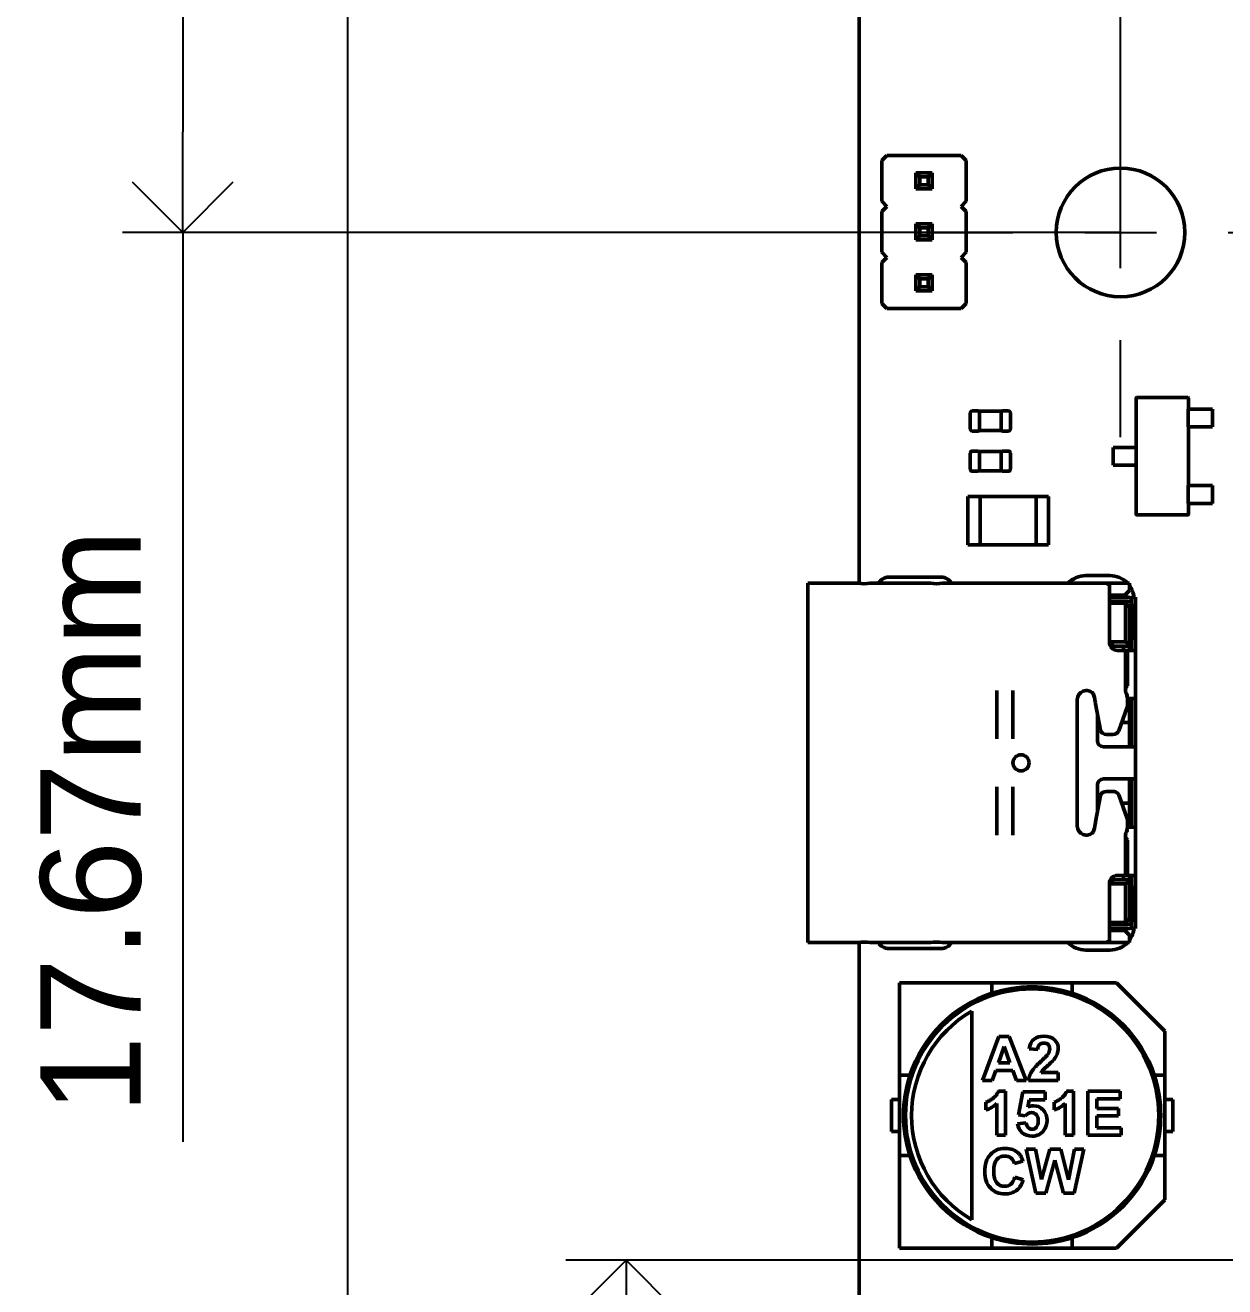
# Model space of a CAD drawing. Header units: millimetres. Extents: x 22 to 202, y 169 to 282.
# Drawn here: x 24.9 to 54.74, y 219.22 to 250.62 of the extents above; entities that cross this region are included whole.
import ezdxf

# ---------------------------------------------------------------- set-up
doc = ezdxf.new("R2010")
doc.units = ezdxf.units.MM
doc.header["$LTSCALE"] = 0.75
doc.linetypes.add('CENTER2', pattern=[28.575, 19.05, -3.175, 3.175, -3.175])
for name, color, linetype, lineweight in [('FD_Dimensions', 7, 'Continuous', 25), ('Smart Centers', 7, 'CENTER2', 25), ('Visible', 7, 'Continuous', 50)]:
    doc.layers.add(name, color=color, linetype=linetype, lineweight=lineweight)
doc.styles.get("Standard").update_dxf_attribs({"font": 'arial.ttf'})
doc.dimstyles.new('Dim-ISO-25', dxfattribs={"dimtxt": 2.5, "dimasz": 2.5, "dimexe": 1.5, "dimexo": 0, "dimgap": 1, "dimtad": 1, "dimzin": 4, "dimdsep": 46, "dimtxsty": 'Standard', "dimblk": 'OPEN90', "dimcen": 0, "dimazin": 1, "dimtp": 0.1, "dimtm": 0.1, "dimtfac": 0.72, "dimtmove": 0, "dimatfit": 3, "dimfxl": 1, "dimtzin": 4, "dimarcsym": 0})

# ---------------------------------------------------------------- blocks, each defined once
blk = doc.blocks.new('_Open90')
at = {"color": 0, "linetype": 'ByBlock', "lineweight": -2}
for p, q in [((-0.5, 0.5), (0, 0)), ((0, 0), (-1, 0)), ((0, 0), (-0.5, -0.5))]:
    blk.add_line(p, q, dxfattribs=at)
blk = doc.blocks.new('*D27')
at = {"layer": 'Defpoints', "color": 0, "transparency": 16777216}
for p in [(46.399481, 263.135658), (32.91567, 183.135265), (46.399484, 183.135265)]:
    blk.add_point(p, dxfattribs=at)
at = {"layer": 'FD_Dimensions', "color": 0, "lineweight": -2, "transparency": 16777216}
for p, q in [((46.399481, 263.135658), (31.41567, 263.135658)), ((32.91567, 260.635658), (32.91567, 185.635265)), ((46.399484, 183.135265), (31.41567, 183.135265))]:
    blk.add_line(p, q, dxfattribs=at)
at = {"layer": 'FD_Dimensions', "color": 0, "lineweight": -2, "transparency": 16777216, "xscale": 2.5, "yscale": 2.5, "zscale": 2.5}
for p, rotation in [((32.91567, 263.135658), 90), ((32.91567, 183.135265), 270)]:
    blk.add_blockref('_Open90', p, dxfattribs=dict(at, rotation=rotation))
at = {"layer": 'FD_Dimensions', "color": 0, "transparency": 16777216, "insert": (30.638403, 204.39311), "char_height": 2.5, "attachment_point": 5, "rotation": 90}
blk.add_mtext('80.00mm', dxfattribs=at)
blk = doc.blocks.new('*D31')
at = {"layer": 'Defpoints', "color": 0, "transparency": 16777216}
for p in [(28.815357, 263.135658), (46.399481, 263.135658), (52.149472, 245.46128)]:
    blk.add_point(p, dxfattribs=at)
at = {"layer": 'FD_Dimensions', "color": 0, "lineweight": -2, "transparency": 16777216}
for p, q in [((46.399481, 263.135658), (27.315357, 263.135658)), ((28.815357, 260.635658), (28.815357, 247.96128)), ((52.149472, 245.46128), (27.315357, 245.46128)), ((28.815357, 245.46128), (28.815357, 222.829173))]:
    blk.add_line(p, q, dxfattribs=at)
at = {"layer": 'FD_Dimensions', "color": 0, "lineweight": -2, "transparency": 16777216, "xscale": 2.5, "yscale": 2.5, "zscale": 2.5}
for p, rotation in [((28.815357, 263.135658), 90), ((28.815357, 245.46128), 270)]:
    blk.add_blockref('_Open90', p, dxfattribs=dict(at, rotation=rotation))
at = {"layer": 'FD_Dimensions', "color": 0, "transparency": 16777216, "insert": (26.53809, 230.800884), "char_height": 2.5, "attachment_point": 5, "rotation": 90}
blk.add_mtext('17.67mm', dxfattribs=at)
blk = doc.blocks.new('*D32')
at = {"layer": 'Defpoints', "color": 0, "transparency": 16777216}
for p in [(45.649467, 271.180584), (45.649468, 262.385645), (52.149472, 245.46128)]:
    blk.add_point(p, dxfattribs=at)
at = {"layer": 'FD_Dimensions', "color": 0, "lineweight": -2, "transparency": 16777216}
for p, q in [((45.649468, 262.385645), (45.649467, 272.680584)), ((52.149472, 245.46128), (52.14947, 272.680585)), ((43.149467, 271.180584), (40.649467, 271.180584)), ((45.649467, 271.180584), (52.14947, 271.180585)), ((54.64947, 271.180585), (76.250902, 271.180587))]:
    blk.add_line(p, q, dxfattribs=at)
at = {"layer": 'FD_Dimensions', "color": 0, "lineweight": -2, "transparency": 16777216, "xscale": 2.5, "yscale": 2.5, "zscale": 2.5}
for p, rotation in [((45.649467, 271.180584), 5e-06), ((52.14947, 271.180585), 180.000005)]:
    blk.add_blockref('_Open90', p, dxfattribs=dict(at, rotation=rotation))
at = {"layer": 'FD_Dimensions', "color": 0, "transparency": 16777216, "insert": (69.125305, 273.457853), "char_height": 2.5, "attachment_point": 5}
blk.add_mtext('6.50mm', dxfattribs=at)
blk = doc.blocks.new('*U19')
at = {"layer": 'Smart Centers', "color": 0, "ltscale": 0.75, "transparency": 16777216}
for p, q in [((0, 2.678906), (0, 5.1)), ((-5.1, 0), (-2.678906, 0)), ((2.678906, 0), (5.1, 0)), ((0, -5.1), (0, -2.678906))]:
    blk.add_line(p, q, dxfattribs=at)
at = {"layer": 'Smart Centers', "color": 0, "linetype": 'Continuous', "ltscale": 0.75, "transparency": 16777216}
for p, q in [((0, -0.892969), (0, 0.892969)), ((-0.892969, 0), (0.892969, 0))]:
    blk.add_line(p, q, dxfattribs=at)
blk = doc.blocks.new('*D39')
at = {"layer": 'Defpoints', "color": 0, "transparency": 16777216}
for p in [(91.851481, 219.885579), (39.845512, 191.385202), (126.699789, 191.385202)]:
    blk.add_point(p, dxfattribs=at)
at = {"layer": 'FD_Dimensions', "color": 0, "lineweight": -2, "transparency": 16777216}
for p, q in [((91.851481, 219.885579), (38.345512, 219.885579)), ((39.845512, 217.385579), (39.845512, 193.885202)), ((126.699789, 191.385202), (38.345512, 191.385202))]:
    blk.add_line(p, q, dxfattribs=at)
at = {"layer": 'FD_Dimensions', "color": 0, "lineweight": -2, "transparency": 16777216, "xscale": 2.5, "yscale": 2.5, "zscale": 2.5}
for p, rotation in [((39.845512, 219.885579), 90), ((39.845512, 191.385202), 270)]:
    blk.add_blockref('_Open90', p, dxfattribs=dict(at, rotation=rotation))
at = {"layer": 'FD_Dimensions', "color": 0, "transparency": 16777216, "insert": (37.568245, 204.532394), "char_height": 2.5, "attachment_point": 5, "rotation": 90}
blk.add_mtext('28.50mm', dxfattribs=at)
blk = doc.blocks.new('*D40')
at = {"layer": 'Defpoints', "color": 0, "transparency": 16777216}
for p in [(45.649468, 268.101096), (45.649468, 262.385645), (115.851515, 238.885574)]:
    blk.add_point(p, dxfattribs=at)
at = {"layer": 'FD_Dimensions', "color": 0, "lineweight": -2, "transparency": 16777216}
for p, q in [((45.649468, 262.385645), (45.649468, 269.601096)), ((115.851515, 238.885574), (115.851515, 269.601096)), ((113.351515, 268.101096), (48.149468, 268.101096))]:
    blk.add_line(p, q, dxfattribs=at)
at = {"layer": 'FD_Dimensions', "color": 0, "lineweight": -2, "transparency": 16777216, "xscale": 2.5, "yscale": 2.5, "zscale": 2.5, "rotation": 180}
blk.add_blockref('_Open90', (45.649468, 268.101096), dxfattribs=at)
at = {"layer": 'FD_Dimensions', "color": 0, "lineweight": -2, "transparency": 16777216, "xscale": 2.5, "yscale": 2.5, "zscale": 2.5}
blk.add_blockref('_Open90', (115.851515, 268.101096), dxfattribs=at)
at = {"layer": 'FD_Dimensions', "color": 0, "transparency": 16777216, "insert": (97.965378, 270.378363), "char_height": 2.5, "attachment_point": 5}
blk.add_mtext('70.20mm', dxfattribs=at)

msp = doc.modelspace()

# ---------------------------------------------------------------- linework, layer by layer
at = {"layer": 'Visible'}
for p, q in [((45.649, 236.726), (45.649, 262.386)), ((46.336, 247.378), (46.209, 247.251)), ((46.209, 247.251), (46.209, 246.235)), ((48.182, 247.378), (46.336, 247.378)), ((48.309, 247.251), (48.182, 247.378)), ((48.309, 246.235), (48.309, 247.251)), ((47.059, 246.943), (47.459, 246.943)), ((47.059, 246.543), (47.059, 246.943)), ((47.059, 246.943), (47.159, 246.843)), ((47.159, 246.843), (47.359, 246.843)), ((47.159, 246.643), (47.159, 246.843)), ((47.459, 246.943), (47.359, 246.843)), ((47.359, 246.643), (47.359, 246.843)), ((47.459, 246.543), (47.459, 246.943)), ((47.059, 246.543), (47.159, 246.643)), ((47.059, 246.543), (47.459, 246.543)), ((47.159, 246.643), (47.359, 246.643)), ((47.459, 246.543), (47.359, 246.643)), ((46.209, 246.235), (46.336, 246.108)), ((48.182, 246.108), (48.309, 246.235)), ((46.336, 246.108), (46.209, 245.981)), ((46.209, 245.981), (46.209, 244.965)), ((48.309, 245.981), (48.182, 246.108)), ((48.309, 244.965), (48.309, 245.981)), ((47.059, 245.673), (47.459, 245.673)), ((47.059, 245.273), (47.059, 245.673)), ((47.059, 245.673), (47.159, 245.573)), ((47.159, 245.573), (47.359, 245.573)), ((47.159, 245.373), (47.159, 245.573)), ((47.459, 245.673), (47.359, 245.573)), ((47.359, 245.373), (47.359, 245.573)), ((47.459, 245.273), (47.459, 245.673)), ((47.059, 245.273), (47.159, 245.373)), ((47.059, 245.273), (47.459, 245.273)), ((47.159, 245.373), (47.359, 245.373)), ((47.459, 245.273), (47.359, 245.373)), ((46.209, 244.965), (46.336, 244.838)), ((48.182, 244.838), (48.309, 244.965)), ((46.336, 244.838), (46.209, 244.711)), ((46.209, 244.711), (46.209, 243.695)), ((48.309, 244.711), (48.182, 244.838)), ((48.309, 243.695), (48.309, 244.711)), ((47.059, 244.403), (47.459, 244.403)), ((47.059, 244.003), (47.059, 244.403)), ((47.059, 244.403), (47.159, 244.303)), ((47.159, 244.303), (47.359, 244.303)), ((47.159, 244.103), (47.159, 244.303)), ((47.459, 244.403), (47.359, 244.303)), ((47.359, 244.103), (47.359, 244.303)), ((47.459, 244.003), (47.459, 244.403)), ((47.059, 244.003), (47.159, 244.103)), ((47.059, 244.003), (47.459, 244.003)), ((47.159, 244.103), (47.359, 244.103)), ((47.459, 244.003), (47.359, 244.103)), ((46.209, 243.695), (46.336, 243.568)), ((48.182, 243.568), (48.309, 243.695)), ((46.336, 243.568), (48.182, 243.568)), ((52.537, 241.337), (52.537, 240.112)), ((53.824, 241.35), (52.549, 241.35)), ((53.837, 241.065), (53.837, 241.337)), ((48.409, 240.568), (48.409, 240.968)), ((48.459, 241.018), (48.602, 241.018)), ((48.639, 241.008), (48.639, 240.968)), ((48.639, 241.008), (49.179, 241.008)), ((48.639, 240.568), (48.639, 240.968)), ((49.179, 241.008), (49.179, 240.968)), ((49.179, 240.568), (49.179, 240.968)), ((49.215, 241.018), (49.359, 241.018)), ((49.409, 240.568), (49.409, 240.968)), ((53.833, 241.065), (53.833, 240.62)), ((53.898, 241.065), (53.833, 241.065)), ((53.898, 241.065), (54.051, 241.065)), ((54.127, 241.065), (54.051, 241.065)), ((54.159, 241.065), (54.127, 241.065)), ((54.159, 241.065), (54.437, 241.065)), ((54.437, 241.065), (54.437, 240.62)), ((48.459, 240.518), (48.602, 240.518)), ((48.639, 240.568), (48.639, 240.528)), ((48.639, 240.528), (49.179, 240.528)), ((49.179, 240.568), (49.179, 240.528)), ((49.215, 240.518), (49.359, 240.518)), ((53.898, 240.62), (53.833, 240.62)), ((53.837, 239.159), (53.837, 240.62)), ((53.898, 240.62), (54.051, 240.62)), ((54.127, 240.62), (54.051, 240.62)), ((54.159, 240.62), (54.127, 240.62)), ((54.159, 240.62), (54.437, 240.62)), ((48.409, 239.968), (48.409, 239.568)), ((48.602, 240.018), (48.459, 240.018)), ((49.179, 240.008), (48.639, 240.008)), ((48.639, 239.968), (48.639, 240.008)), ((48.639, 239.968), (48.639, 239.568)), ((49.179, 239.968), (49.179, 240.008)), ((49.179, 239.968), (49.179, 239.568)), ((49.359, 240.018), (49.215, 240.018)), ((49.409, 239.968), (49.409, 239.568)), ((52.215, 240.112), (51.961, 240.112)), ((51.961, 240.112), (51.961, 239.667)), ((52.215, 240.112), (52.247, 240.112)), ((52.247, 240.112), (52.323, 240.112)), ((52.475, 240.112), (52.323, 240.112)), ((52.475, 240.112), (52.54, 240.112)), ((52.54, 240.112), (52.54, 239.667)), ((48.639, 239.528), (48.639, 239.568)), ((49.179, 239.528), (49.179, 239.568)), ((52.215, 239.667), (51.961, 239.667)), ((52.215, 239.667), (52.247, 239.667)), ((52.247, 239.667), (52.323, 239.667)), ((52.475, 239.667), (52.323, 239.667)), ((52.475, 239.667), (52.54, 239.667)), ((52.537, 239.667), (52.537, 238.442)), ((48.602, 239.518), (48.459, 239.518)), ((49.179, 239.528), (48.639, 239.528)), ((49.359, 239.518), (49.215, 239.518)), ((53.833, 238.714), (53.833, 239.159)), ((53.898, 239.159), (53.833, 239.159)), ((53.898, 239.159), (54.051, 239.159)), ((54.127, 239.159), (54.051, 239.159)), ((54.159, 239.159), (54.127, 239.159)), ((54.159, 239.159), (54.437, 239.159)), ((54.437, 238.714), (54.437, 239.159)), ((48.397, 238.885), (48.352, 238.885)), ((48.352, 238.885), (48.352, 237.685)), ((48.607, 238.885), (48.397, 238.885)), ((48.607, 238.885), (48.652, 238.885)), ((50.052, 238.885), (48.652, 238.885)), ((48.652, 238.885), (48.652, 237.685)), ((50.097, 238.885), (50.052, 238.885)), ((50.052, 238.885), (50.052, 237.685)), ((50.307, 238.885), (50.097, 238.885)), ((50.307, 238.885), (50.352, 238.885)), ((50.352, 238.885), (50.352, 237.685)), ((53.898, 238.714), (53.833, 238.714)), ((53.837, 238.442), (53.837, 238.714)), ((53.898, 238.714), (54.051, 238.714)), ((54.127, 238.714), (54.051, 238.714)), ((54.159, 238.714), (54.127, 238.714)), ((54.159, 238.714), (54.437, 238.714)), ((52.549, 238.43), (53.824, 238.43)), ((48.397, 237.685), (48.352, 237.685)), ((48.607, 237.685), (48.397, 237.685)), ((48.607, 237.685), (48.652, 237.685)), ((50.052, 237.685), (48.652, 237.685)), ((50.097, 237.685), (50.052, 237.685)), ((50.307, 237.685), (50.097, 237.685)), ((50.307, 237.685), (50.352, 237.685)), ((44.372, 236.73), (45.622, 236.73)), ((44.372, 235.28), (44.372, 236.73)), ((45.622, 236.73), (45.622, 236.73)), ((45.922, 236.73), (47.422, 236.73)), ((45.922, 236.73), (45.922, 236.73)), ((47.684, 236.88), (46.384, 236.88)), ((47.422, 236.73), (47.422, 236.73)), ((47.722, 236.73), (51.972, 236.73)), ((47.722, 236.73), (47.722, 236.73)), ((51.884, 236.92), (51.284, 236.92)), ((51.972, 236.73), (52.222, 236.73)), ((52.222, 236.73), (52.372, 236.73)), ((52.372, 236.73), (52.372, 236.55)), ((51.872, 236.684), (51.872, 235.28)), ((51.972, 236.43), (52.222, 236.43)), ((52.252, 236.43), (52.222, 236.43)), ((52.252, 236.43), (52.372, 236.55)), ((52.224, 236.385), (51.872, 236.385)), ((52.224, 236.285), (51.872, 236.285)), ((51.872, 236.235), (52.272, 236.235)), ((52.322, 236.385), (52.224, 236.385)), ((52.322, 236.285), (52.224, 236.285)), ((52.272, 236.235), (52.272, 235.985)), ((52.272, 236.235), (52.372, 236.135)), ((52.372, 236.135), (52.372, 235.935)), ((52.422, 236.385), (52.522, 236.385)), ((52.422, 236.385), (52.422, 236.225)), ((52.422, 236.225), (52.422, 236.18)), ((52.422, 236.18), (52.422, 236.162)), ((52.422, 236.18), (52.522, 236.18)), ((52.422, 236.162), (52.422, 235.36)), ((52.432, 235.36), (52.432, 236.162)), ((52.432, 236.162), (52.432, 235.36)), ((52.447, 236.163), (52.497, 236.163)), ((52.447, 236.163), (52.447, 235.36)), ((52.497, 236.163), (52.497, 235.36)), ((52.512, 235.36), (52.512, 236.162)), ((52.512, 236.162), (52.512, 235.36)), ((52.522, 236.385), (52.522, 236.225)), ((52.522, 236.225), (52.522, 236.18)), ((52.522, 236.18), (52.522, 236.162)), ((52.522, 236.162), (52.522, 235.36)), ((52.272, 235.985), (52.272, 235.269)), ((52.372, 235.935), (52.372, 235.228)), ((44.372, 229.24), (44.372, 235.28)), ((51.872, 235.26), (51.872, 235.28)), ((52.272, 235.269), (51.872, 235.269)), ((51.972, 235.167), (51.872, 235.267)), ((52.372, 235.167), (51.972, 235.167)), ((52.222, 235.167), (52.222, 235.06)), ((52.372, 235.167), (52.372, 235.228)), ((52.372, 235.167), (52.372, 235.06)), ((52.422, 235.26), (52.422, 235.36)), ((52.432, 235.36), (52.422, 235.36)), ((52.422, 235.26), (52.422, 235.16)), ((52.422, 235.06), (52.422, 235.16)), ((52.447, 235.36), (52.432, 235.36)), ((52.497, 235.36), (52.447, 235.36)), ((52.512, 235.36), (52.497, 235.36)), ((52.522, 235.36), (52.512, 235.36)), ((52.522, 235.36), (52.522, 235.26)), ((52.522, 235.26), (52.522, 235.16)), ((52.522, 235.16), (52.522, 235.06)), ((52.072, 235.06), (52.272, 235.06)), ((52.272, 235.06), (52.272, 234.06)), ((52.322, 235.06), (52.272, 235.06)), ((52.522, 235.06), (52.322, 235.06)), ((52.322, 235.06), (52.322, 234.172)), ((52.522, 233.86), (52.522, 235.06)), ((49.072, 234.06), (49.072, 232.86)), ((49.472, 234.06), (49.472, 232.86)), ((51.072, 233.835), (51.072, 230.685)), ((51.652, 233.073), (51.525, 233.727)), ((52.316, 233.649), (52.104, 233.058)), ((52.372, 233.58), (52.316, 233.65)), ((52.322, 233.823), (52.322, 233.877)), ((52.522, 233.86), (52.322, 233.86)), ((52.322, 233.823), (52.322, 233.727)), ((52.322, 233.727), (52.322, 233.683)), ((52.372, 233.86), (52.372, 233.58)), ((52.422, 233.795), (52.372, 233.795)), ((52.372, 233.267), (52.372, 233.58)), ((52.422, 233.71), (52.422, 233.86)), ((52.422, 232.81), (52.422, 233.71)), ((52.522, 233.86), (52.522, 233.71)), ((52.522, 232.81), (52.522, 233.71)), ((51.572, 232.81), (51.572, 233.484)), ((51.572, 233.267), (51.614, 233.267)), ((52.179, 233.267), (52.372, 233.267)), ((52.372, 233.475), (52.422, 233.475)), ((52.422, 233.295), (52.372, 233.295)), ((52.372, 232.66), (52.372, 233.267)), ((51.8, 232.969), (51.96, 232.969)), ((52.372, 232.975), (52.422, 232.975)), ((52.272, 232.66), (51.722, 232.66)), ((52.522, 232.66), (52.272, 232.66)), ((52.422, 232.795), (52.372, 232.795)), ((52.422, 232.66), (52.422, 232.81)), ((52.522, 232.81), (52.522, 232.66)), ((52.522, 231.86), (52.522, 232.66)), ((51.572, 231.036), (51.572, 231.71)), ((52.272, 231.86), (51.722, 231.86)), ((52.522, 231.86), (52.272, 231.86)), ((52.372, 231.253), (52.372, 231.86)), ((52.422, 231.795), (52.372, 231.795)), ((52.422, 231.71), (52.422, 231.86)), ((52.422, 230.81), (52.422, 231.71)), ((52.522, 231.86), (52.522, 231.71)), ((52.522, 230.81), (52.522, 231.71)), ((49.072, 231.66), (49.072, 230.46)), ((49.472, 231.66), (49.472, 230.46)), ((51.525, 230.793), (51.652, 231.448)), ((51.8, 231.551), (51.96, 231.551)), ((52.104, 231.463), (52.316, 230.872)), ((52.372, 231.475), (52.422, 231.475)), ((51.614, 231.253), (51.572, 231.253)), ((52.372, 231.253), (52.179, 231.253)), ((52.422, 231.295), (52.372, 231.295)), ((52.372, 230.941), (52.372, 231.253)), ((52.316, 230.871), (52.372, 230.941)), ((52.322, 230.837), (52.322, 230.793)), ((52.322, 230.793), (52.322, 230.698)), ((52.372, 230.975), (52.422, 230.975)), ((52.372, 230.941), (52.372, 230.66)), ((52.422, 230.795), (52.372, 230.795)), ((52.422, 230.66), (52.422, 230.81)), ((52.522, 230.81), (52.522, 230.66)), ((52.272, 230.46), (52.272, 229.46)), ((52.322, 230.643), (52.322, 230.698)), ((52.522, 230.66), (52.322, 230.66)), ((52.522, 229.46), (52.522, 230.66)), ((52.322, 230.348), (52.322, 229.46)), ((44.372, 227.79), (44.372, 229.24)), ((51.872, 229.253), (51.972, 229.353)), ((51.872, 229.26), (51.872, 229.24)), ((51.872, 229.252), (52.272, 229.252)), ((51.872, 229.24), (51.872, 227.837)), ((52.372, 229.353), (51.972, 229.353)), ((52.072, 229.46), (52.272, 229.46)), ((52.222, 229.46), (52.222, 229.353)), ((52.272, 229.46), (52.322, 229.46)), ((52.272, 229.252), (52.272, 228.535)), ((52.522, 229.46), (52.322, 229.46)), ((52.372, 229.46), (52.372, 229.353)), ((52.372, 229.293), (52.372, 229.353)), ((52.422, 229.295), (52.372, 229.295)), ((52.372, 229.293), (52.372, 228.585)), ((52.422, 229.36), (52.422, 229.46)), ((52.422, 229.36), (52.422, 229.26)), ((52.422, 229.16), (52.422, 229.26)), ((52.522, 229.46), (52.522, 229.36)), ((52.522, 229.36), (52.522, 229.26)), ((52.522, 229.26), (52.522, 229.16)), ((52.422, 228.359), (52.422, 229.16)), ((52.432, 229.16), (52.422, 229.16)), ((52.447, 229.16), (52.432, 229.16)), ((52.497, 229.16), (52.447, 229.16)), ((52.447, 228.359), (52.447, 229.16)), ((52.497, 228.359), (52.497, 229.16)), ((52.512, 229.16), (52.497, 229.16)), ((52.522, 229.16), (52.512, 229.16)), ((52.522, 228.359), (52.522, 229.16)), ((52.372, 228.585), (52.372, 228.385)), ((52.272, 228.285), (51.872, 228.285)), ((52.224, 228.235), (51.872, 228.235)), ((52.322, 228.235), (52.224, 228.235)), ((52.272, 228.535), (52.272, 228.285)), ((52.372, 228.385), (52.272, 228.285)), ((52.422, 228.359), (52.422, 228.34)), ((52.422, 228.34), (52.422, 228.295)), ((52.422, 228.34), (52.522, 228.34)), ((52.422, 228.295), (52.422, 228.135)), ((52.447, 228.359), (52.497, 228.359)), ((52.522, 228.359), (52.522, 228.34)), ((52.522, 228.34), (52.522, 228.295)), ((52.522, 228.295), (52.522, 228.135)), ((52.224, 228.135), (51.872, 228.135)), ((51.972, 228.09), (52.222, 228.09)), ((52.222, 228.09), (52.252, 228.09)), ((52.322, 228.135), (52.224, 228.135)), ((52.372, 227.97), (52.252, 228.09)), ((52.372, 227.97), (52.372, 227.79)), ((52.422, 228.135), (52.522, 228.135)), ((45.622, 227.79), (44.372, 227.79)), ((45.622, 227.79), (45.622, 227.791)), ((45.649, 218.515), (45.649, 227.795)), ((45.922, 227.79), (45.922, 227.791)), ((47.422, 227.79), (45.922, 227.79)), ((46.384, 227.64), (47.684, 227.64)), ((47.422, 227.79), (47.422, 227.791)), ((47.722, 227.79), (47.722, 227.791)), ((51.972, 227.79), (47.722, 227.79)), ((51.972, 227.79), (52.222, 227.79)), ((52.372, 227.79), (52.222, 227.79)), ((51.284, 227.6), (51.884, 227.6)), ((46.649, 226.785), (48.949, 226.785)), ((46.649, 224.485), (46.649, 226.785)), ((48.949, 226.785), (50.949, 226.785)), ((48.949, 226.785), (48.949, 226.525)), ((52.049, 226.785), (50.949, 226.785)), ((50.949, 226.785), (50.949, 226.525)), ((53.249, 225.585), (52.049, 226.785)), ((48.449, 220.887), (48.449, 226.083)), ((49.119, 225.45), (48.717, 224.357)), ((49.376, 225.45), (49.119, 225.45)), ((49.797, 224.357), (49.376, 225.45)), ((53.249, 225.585), (53.249, 224.485)), ((49.108, 224.792), (49.25, 225.199)), ((49.25, 225.199), (49.398, 224.792)), ((50.088, 225.124), (49.878, 225.144)), ((49.398, 224.792), (49.108, 224.792)), ((46.649, 222.485), (46.649, 224.485)), ((46.649, 224.485), (46.91, 224.485)), ((48.957, 224.357), (49.044, 224.608)), ((49.044, 224.608), (49.465, 224.608)), ((49.465, 224.608), (49.557, 224.357)), ((50.171, 224.554), (50.598, 224.554)), ((50.598, 224.554), (50.598, 224.357)), ((52.989, 224.485), (53.249, 224.485)), ((53.249, 222.485), (53.249, 224.485)), ((48.717, 224.357), (48.957, 224.357)), ((49.557, 224.357), (49.797, 224.357)), ((50.598, 224.357), (49.858, 224.357)), ((46.449, 223.885), (46.649, 223.885)), ((46.449, 223.085), (46.449, 223.885)), ((49.283, 224.092), (49.112, 224.092)), ((49.283, 222.992), (49.283, 224.092)), ((49.609, 223.5), (49.717, 224.072)), ((49.717, 224.072), (50.274, 224.072)), ((49.875, 223.875), (49.84, 223.692)), ((50.274, 223.875), (49.875, 223.875)), ((50.274, 224.072), (50.274, 223.875)), ((50.98, 224.092), (50.81, 224.092)), ((50.98, 222.992), (50.98, 224.092)), ((51.333, 224.086), (52.141, 224.086)), ((51.333, 222.992), (51.333, 224.086)), ((51.558, 223.902), (51.558, 223.658)), ((52.141, 223.902), (51.558, 223.902)), ((52.141, 224.086), (52.141, 223.902)), ((53.249, 223.885), (53.449, 223.885)), ((53.449, 223.885), (53.449, 223.085)), ((48.801, 223.814), (48.801, 223.624)), ((49.072, 223.783), (49.072, 222.992)), ((50.498, 223.814), (50.498, 223.624)), ((50.77, 223.783), (50.77, 222.992)), ((51.558, 223.658), (52.101, 223.658)), ((52.101, 223.658), (52.101, 223.474)), ((49.588, 223.276), (49.799, 223.298)), ((49.777, 223.474), (49.609, 223.5)), ((51.558, 223.474), (51.558, 223.176)), ((52.101, 223.474), (51.558, 223.474)), ((46.649, 223.085), (46.449, 223.085)), ((49.072, 222.992), (49.283, 222.992)), ((50.77, 222.992), (50.98, 222.992)), ((52.162, 222.992), (51.333, 222.992)), ((51.558, 223.176), (52.162, 223.176)), ((52.162, 223.176), (52.162, 222.992)), ((53.449, 223.085), (53.249, 223.085)), ((50.031, 222.645), (49.801, 222.645)), ((49.801, 222.645), (50.045, 221.552)), ((50.184, 221.894), (50.031, 222.645)), ((50.391, 222.645), (50.184, 221.894)), ((50.66, 222.645), (50.391, 222.645)), ((50.85, 221.882), (50.66, 222.645)), ((51.003, 222.645), (50.85, 221.882)), ((50.993, 221.552), (51.233, 222.645)), ((51.233, 222.645), (51.003, 222.645)), ((46.649, 220.185), (46.649, 222.485)), ((46.649, 222.485), (46.91, 222.485)), ((49.509, 222.292), (49.719, 222.346)), ((50.292, 221.552), (50.517, 222.369)), ((50.517, 222.369), (50.727, 221.552)), ((52.989, 222.485), (53.249, 222.485)), ((53.249, 221.385), (53.249, 222.485)), ((49.726, 221.885), (49.515, 221.953)), ((50.045, 221.552), (50.292, 221.552)), ((50.727, 221.552), (50.993, 221.552)), ((52.049, 220.185), (53.249, 221.385)), ((48.949, 220.185), (48.949, 220.446)), ((50.949, 220.446), (50.949, 220.185)), ((48.949, 220.185), (46.649, 220.185)), ((50.949, 220.185), (48.949, 220.185)), ((50.949, 220.185), (52.049, 220.185))]:
    msp.add_line(p, q, dxfattribs=at)
at = {"layer": 'Visible', "extrusion": (0, 0, -1)}
msp.add_circle((-52.149, 245.461), 1.6, dxfattribs=at)
at = {"layer": 'Visible'}
for centre, radius in [((49.672, 232.26), 0.2), ((49.949, 223.485), 3.15)]:
    msp.add_circle(centre, radius, dxfattribs=at)
at = {"layer": 'Visible', "extrusion": (0, 0, -1)}
for centre, radius, start, end in [((-48.459, 240.968), 0.05, 0, 90), ((-48.602, 240.968), 0.05, 90, 105.9375), ((-49.215, 240.968), 0.05, 74.0625, 90), ((-49.359, 240.968), 0.05, 90, 180), ((-48.459, 239.568), 0.05, 270, 0), ((-49.359, 239.568), 0.05, 180, 270), ((-48.602, 239.568), 0.05, 254.0625, 270), ((-49.215, 239.568), 0.05, 270, 285.9375), ((-46.384, 236.58), 0.3, 29.9762, 90), ((-47.684, 236.58), 0.3, 90, 150.0238), ((-51.284, 236.32), 0.6, 43.1131, 90), ((-51.884, 236.32), 0.6, 90, 136.8869), ((-51.884, 236.32), 0.6, 144.4235, 173.7746), ((-52.322, 236.185), 0.2, 90, 120), ((-51.884, 236.32), 0.6, 206.2758, 215.5765), ((-52.422, 234.06), 0.15, 0, 48.1897), ((-51.722, 232.81), 0.15, 270, 0), ((-51.722, 231.71), 0.15, 0, 90), ((-52.422, 230.46), 0.15, 311.8103, 360), ((-51.884, 228.2), 0.6, 144.4235, 153.7242), ((-52.322, 228.335), 0.2, 240, 270), ((-51.884, 228.2), 0.6, 186.1888, 215.5765), ((-46.384, 227.94), 0.3, 270, 330.0126), ((-47.684, 227.94), 0.3, 209.9874, 270), ((-51.284, 228.2), 0.6, 270, 316.9367), ((-51.884, 228.2), 0.6, 223.0633, 270), ((-49.949, 223.485), 3.2, 18.21, 71.79), ((-49.949, 223.485), 3.2, 341.79, 18.21), ((-49.949, 223.485), 3.2, 288.21, 341.79), ((-49.949, 223.485), 3.2, 251.79, 288.21)]:
    msp.add_arc(centre, radius, start, end, dxfattribs=at)
at = {"layer": 'Visible'}
for centre, radius, start, end in [((48.459, 240.568), 0.05, 180, 270), ((48.602, 240.568), 0.05, 270, 285.9375), ((49.215, 240.568), 0.05, 254.0625, 270), ((49.359, 240.568), 0.05, 270, 0), ((48.459, 239.968), 0.05, 90, 180), ((48.602, 239.968), 0.05, 74.0625, 90), ((49.215, 239.968), 0.05, 90, 105.9375), ((49.359, 239.968), 0.05, 0, 90), ((45.772, 237.747), 1.028, 261.6074, 278.3926), ((47.572, 237.747), 1.028, 261.6074, 278.3926), ((51.95, 231.029), 5.402, 89.77, 90.8308), ((52.322, 236.185), 0.1, 0, 90), ((52.072, 235.26), 0.2, 180, 270), ((51.297, 233.835), 0.225, 41.804, 180), ((50.908, 233.727), 0.613, 5.2085, 24.9002), ((52.422, 234.06), 0.15, 180, 210.008), ((52.469, 234.09), 0.206, 210.577, 211.555), ((52.212, 233.925), 0.0999, 24.6293, 31.6112), ((51.873, 233.823), 0.449, 359.9256, 19.2149), ((52.098, 233.876), 0.223, 0.4361, 23.9245), ((51.297, 230.685), 0.225, 180, 318.196), ((50.908, 230.794), 0.613, 335.0998, 354.7915), ((52.422, 230.46), 0.15, 149.9919, 180), ((52.468, 230.432), 0.204, 148.4469, 149.433), ((51.873, 230.697), 0.449, 340.785, 0.0745), ((52.208, 230.598), 0.104, 328.4655, 335.2005), ((52.098, 230.645), 0.224, 336.1031, 359.5547), ((52.072, 229.26), 0.2, 90, 180), ((52.322, 228.335), 0.1, 270, 0), ((52.432, 228.061), 0.298, 87.1154, 91.9226), ((52.512, 228.061), 0.298, 88.0774, 92.8846), ((51.948, 232.961), 4.87, 269.1018, 270.2783), ((45.772, 226.774), 1.028, 81.6074, 98.3926), ((47.572, 226.774), 1.028, 81.6074, 98.3926), ((49.949, 223.485), 3.2, 71.79, 108.21), ((49.95, 223.485), 3.15, 269.9961, 71.2296), ((49.949, 223.485), 3.2, 18.21, 71.79), ((49.949, 223.485), 3, 120, 240), ((49.949, 223.485), 3.2, 341.79, 18.21), ((49.949, 223.485), 3.2, 288.21, 341.79)]:
    msp.add_arc(centre, radius, start, end, dxfattribs=at)
at = {"layer": 'Visible', "extrusion": (0, 0, -1)}
for centre, major_axis, ratio, start_param, end_param in [((52.549, 241.337), (-0.00886, 0.00886), 0.997265, 5.499157, 7.067214), ((53.824, 241.337), (0.00886, 0.00886), 0.997265, -0.784029, 0.784029), ((52.549, 238.442), (0.00886, 0.00886), 0.997265, 2.357564, 3.925621), ((53.824, 238.442), (-0.00886, 0.00886), 0.997265, 2.357564, 3.925621), ((52.422, 236.461), (-0.019, 0.298), 0.998341, 3.121968, 3.172301), ((52.512, 236.46), (-0.211, 0.211), 0.999994, 3.893439, 3.926988), ((51.522, 233.971), (-0.033, 0.433), 0.043672, 4.116093, 4.26454), ((52.172, 233.683), (0.15, 0), 0.819152, 0, 0.286051), ((51.8, 233.092), (-0.15, 0), 0.819152, 4.712389, 6.125405), ((51.96, 233.092), (-0.15, 0), 0.819152, 3.427644, 4.712389), ((51.8, 231.428), (-0.15, 0), 0.819152, 0.15778, 1.570796), ((51.96, 231.428), (-0.15, 0), 0.819152, 1.570796, 2.855541), ((51.522, 230.548), (0.033, 0.434), 0.043712, -1.12214, -0.973945), ((52.172, 230.837), (-0.15, 0), 0.819152, 2.855541, 3.141593), ((50.128, 224.248), (-2.671, 0.611), 0.863779, 1.533011, 1.687452)]:
    msp.add_ellipse(centre, major_axis=major_axis, ratio=ratio, start_param=start_param, end_param=end_param, dxfattribs=at)
at = {"layer": 'Visible'}
for centre, major_axis, ratio, start_param, end_param in [((52.432, 236.46), (0.211, 0.211), 0.999994, 3.893439, 3.926988), ((52.522, 236.461), (0.019, 0.298), 0.998341, 3.121967, 3.172301), ((52.535, 234.032), (-0.152, 0.259), 0.805852, 1.2928, 1.344183), ((52.538, 230.488), (0.154, 0.263), 0.806054, 1.7983, 1.849036)]:
    msp.add_ellipse(centre, major_axis=major_axis, ratio=ratio, start_param=start_param, end_param=end_param, dxfattribs=at)
for points, degree in [([(48.616, 241.016), (48.624, 241.014), (48.631, 241.011), (48.639, 241.008)], 3), ([(49.179, 241.008), (49.186, 241.011), (49.193, 241.014), (49.201, 241.016)], 3), ([(48.616, 240.52), (48.624, 240.522), (48.631, 240.525), (48.639, 240.528)], 3), ([(49.179, 240.528), (49.186, 240.525), (49.193, 240.522), (49.201, 240.52)], 3), ([(48.639, 240.008), (48.631, 240.011), (48.624, 240.014), (48.616, 240.016)], 3), ([(49.201, 240.016), (49.193, 240.014), (49.186, 240.011), (49.179, 240.008)], 3), ([(48.639, 239.528), (48.631, 239.525), (48.624, 239.522), (48.616, 239.52)], 3), ([(49.201, 239.52), (49.193, 239.522), (49.186, 239.525), (49.179, 239.528)], 3), ([(52.303, 233.966), (52.303, 233.966), (52.303, 233.966), (52.303, 233.966)], 3), ([(49.858, 224.357), (49.87, 224.468), (49.99, 224.667), (50.168, 224.832)], 2), ([(50.168, 224.832), (50.311, 224.965), (50.344, 225.012)], 2), ([(50.486, 224.872), (50.447, 224.824), (50.242, 224.642), (50.188, 224.582), (50.171, 224.554)], 2), ([(49.112, 224.092), (49.076, 223.992), (48.883, 223.841), (48.801, 223.814)], 2), ([(50.81, 224.092), (50.774, 223.992), (50.581, 223.841), (50.498, 223.814)], 2), ([(48.801, 223.624), (48.905, 223.658), (48.996, 223.711), (49.072, 223.783)], 3), ([(50.498, 223.624), (50.603, 223.658), (50.693, 223.711), (50.77, 223.783)], 3), ([(49.719, 222.346), (49.682, 222.477), (49.607, 222.547)], 2)]:
    msp.add_open_spline(points, degree=degree, dxfattribs=at)
for points, knots in [([(51.972, 236.73), (51.972, 236.73), (51.971, 236.73), (51.97, 236.73), (51.969, 236.73), (51.968, 236.73), (51.967, 236.73), (51.964, 236.73), (51.962, 236.73), (51.956, 236.73), (51.952, 236.73), (51.941, 236.73), (51.933, 236.73), (51.912, 236.73), (51.898, 236.73), (51.867, 236.73), (51.853, 236.729), (51.832, 236.726), (51.825, 236.725), (51.821, 236.72), (51.822, 236.717), (51.83, 236.711), (51.838, 236.708), (51.847, 236.705)], [-0.03098227, -0.03098227, -0.03098227, -0.03098227, -0.03074507, -0.03074507, -0.030592, -0.030592, -0.03028584, -0.03028584, -0.02967319, -0.02967319, -0.02844542, -0.02844542, -0.02597032, -0.02597032, -0.02150984, -0.02150984, -0.01615095, -0.01615095, -0.01032108, -0.01032108, -0.00537217, -0.00537217, -0.000001, -0.000001, -0.000001, -0.000001]), ([(51.847, 236.705), (51.852, 236.703), (51.857, 236.701), (51.86, 236.699), (51.862, 236.698), (51.864, 236.697), (51.866, 236.696), (51.867, 236.695), (51.868, 236.693), (51.869, 236.692), (51.871, 236.69), (51.872, 236.687), (51.872, 236.684)], [0, 0, 0, 0, 0.333333, 0.333333, 0.333333, 0.504626, 0.504626, 0.504626, 0.666667, 0.666667, 0.666667, 1, 1, 1, 1]), ([(52.297, 233.977), (52.296, 233.978), (52.296, 233.979), (52.295, 233.981), (52.294, 233.981), (52.294, 233.982)], [0.000001473, 0.000001473, 0.000001473, 0.000001473, 0.000512602, 0.000512602, 0.00101924, 0.00101924, 0.00101924, 0.00101924]), ([(52.294, 230.538), (52.294, 230.539), (52.295, 230.54), (52.296, 230.542), (52.296, 230.542), (52.297, 230.543)], [0.000001671, 0.000001671, 0.000001671, 0.000001671, 0.000508326, 0.000508326, 0.001019455, 0.001019455, 0.001019455, 0.001019455]), ([(51.847, 227.816), (51.838, 227.813), (51.831, 227.81), (51.822, 227.803), (51.821, 227.801), (51.825, 227.796), (51.831, 227.794), (51.852, 227.792), (51.865, 227.791), (51.896, 227.79), (51.911, 227.79), (51.941, 227.79), (51.957, 227.79), (51.972, 227.79)], [-0.02521161, -0.02521161, -0.02521161, -0.02521161, -0.02096526, -0.02096526, -0.01705859, -0.01705859, -0.01234746, -0.01234746, -0.00800813, -0.00800813, -0.00437234, -0.00437234, 0, 0, 0, 0]), ([(51.872, 227.837), (51.872, 227.834), (51.871, 227.831), (51.869, 227.828), (51.868, 227.827), (51.867, 227.826), (51.866, 227.825), (51.864, 227.824), (51.862, 227.822), (51.86, 227.821), (51.857, 227.819), (51.852, 227.817), (51.847, 227.816)], [0, 0, 0, 0, 0.333333, 0.333333, 0.333333, 0.495281, 0.495281, 0.495281, 0.666667, 0.666667, 0.666667, 1, 1, 1, 1]), ([(49.878, 225.144), (49.891, 225.256), (49.93, 225.336), (49.997, 225.384), (50.062, 225.432), (50.143, 225.457), (50.246, 225.457), (50.362, 225.457), (50.441, 225.429), (50.504, 225.37), (50.572, 225.307), (50.598, 225.236), (50.598, 225.153), (50.598, 225.113), (50.587, 225.053), (50.571, 225.012), (50.553, 224.968), (50.525, 224.921), (50.486, 224.872)], [11, 11, 11, 11, 12, 12, 12, 12.984664, 12.984664, 12.984664, 14, 14, 14, 15.085769, 15.085769, 15.085769, 16, 16, 16, 17, 17, 17, 17]), ([(50.344, 225.012), (50.372, 225.055), (50.387, 225.097), (50.387, 225.141), (50.387, 225.191), (50.375, 225.224), (50.349, 225.249), (50.323, 225.275), (50.287, 225.287), (50.242, 225.287), (50.197, 225.287), (50.161, 225.275), (50.134, 225.25), (50.108, 225.225), (50.093, 225.183), (50.088, 225.124)], [0, 0, 0, 0, 0.000121904, 0.000121904, 0.000121904, 0.0002479905, 0.0002479905, 0.0002479905, 0.0003722444, 0.0003722444, 0.0003722444, 0.0004959809, 0.0004959809, 0.0004959809, 0.0006199761, 0.0006199761, 0.0006199761, 0.0006199761]), ([(49.799, 223.298), (49.805, 223.25), (49.822, 223.212), (49.85, 223.184), (49.877, 223.156), (49.909, 223.142), (49.947, 223.142), (49.993, 223.142), (50.024, 223.159), (50.054, 223.195), (50.083, 223.231), (50.098, 223.285), (50.098, 223.355), (50.098, 223.419), (50.083, 223.473), (50.053, 223.506), (50.025, 223.538), (49.988, 223.556), (49.937, 223.556), (49.869, 223.556), (49.826, 223.531), (49.777, 223.474)], [1, 1, 1, 1, 2, 2, 2, 2.977825, 2.977825, 2.977825, 4, 4, 4, 5.010895, 5.010895, 5.010895, 6, 6, 6, 6.963059, 6.963059, 6.963059, 8, 8, 8, 8]), ([(49.84, 223.692), (49.882, 223.712), (49.925, 223.726), (49.985, 223.726), (50.095, 223.726), (50.14, 223.693), (50.182, 223.661), (50.194, 223.652), (50.207, 223.641), (50.224, 223.624), (50.291, 223.554), (50.322, 223.463), (50.322, 223.359), (50.322, 223.278), (50.294, 223.186), (50.244, 223.117)], [-0.0009584956, -0.0009584956, -0.0009584956, -0.0009584956, -0.0007446475, -0.0007446475, -0.0007446475, -0.0005391581, -0.0005391581, -0.0005391581, -0.0004792478, -0.0004792478, -0.0004792478, -0.000232461, -0.000232461, -0.000232461, 0, 0, 0, 0]), ([(50.244, 223.117), (50.17, 223.017), (50.069, 222.972), (49.948, 222.972), (49.859, 222.972), (49.763, 223.002), (49.702, 223.054), (49.639, 223.109), (49.601, 223.183), (49.588, 223.276)], [0, 0, 0, 0, 0.0002965162, 0.0002965162, 0.0002965162, 0.0005720324, 0.0005720324, 0.0005720324, 0.0008580486, 0.0008580486, 0.0008580486, 0.0008580486]), ([(49.607, 222.547), (49.525, 222.624), (49.421, 222.666), (49.281, 222.666), (49.113, 222.666), (49.006, 222.617), (48.91, 222.514), (48.815, 222.412), (48.769, 222.268), (48.769, 222.089), (48.769, 221.922), (48.816, 221.779), (48.91, 221.681), (49.007, 221.578), (49.13, 221.532), (49.269, 221.532), (49.375, 221.532), (49.487, 221.563), (49.561, 221.619), (49.638, 221.677), (49.693, 221.765), (49.726, 221.885)], [-8, -8, -8, -8, -7.022442, -7.022442, -7.022442, -6, -6, -6, -4.990578, -4.990578, -4.990578, -4, -4, -4, -2.96509, -2.96509, -2.96509, -2, -2, -2, -1, -1, -1, -1]), ([(49.515, 221.953), (49.497, 221.873), (49.466, 221.815), (49.422, 221.778), (49.381, 221.742), (49.334, 221.722), (49.267, 221.722), (49.168, 221.722), (49.122, 221.748), (49.069, 221.81), (49.018, 221.869), (48.993, 221.969), (48.993, 222.105), (48.993, 222.231), (49.019, 222.331), (49.07, 222.388), (49.125, 222.449), (49.194, 222.476), (49.272, 222.476), (49.324, 222.476), (49.386, 222.457), (49.426, 222.426), (49.468, 222.394), (49.495, 222.349), (49.509, 222.292)], [-18, -18, -18, -18, -17, -17, -17, -16.050715, -16.050715, -16.050715, -15, -15, -15, -13.990179, -13.990179, -13.990179, -13, -13, -13, -11.948084, -11.948084, -11.948084, -11, -11, -11, -10, -10, -10, -10])]:
    msp.add_open_spline(points, degree=3, knots=knots, dxfattribs=at)
for points, weights in [([(52.372, 235.228), (52.324, 235.248), (52.272, 235.269)], [1.79473256219, 1.75030770373, 1.70442825744]), ([(52.372, 229.293), (52.324, 229.273), (52.272, 229.252)], [1.79473257131, 1.75030770844, 1.70442825744])]:
    msp.add_rational_spline(points, weights, degree=2, dxfattribs=at)

# ---------------------------------------------------------------- block references
at = {"layer": 'Smart Centers', "ltscale": 0.75}
msp.add_blockref('*U19', (52.149, 245.461), dxfattribs=at)

# ---------------------------------------------------------------- dimensions: what is measured, and where the dimension line sits
at = {"layer": 'FD_Dimensions'}
for base, p1, p2, angle, picture, middle in [((45.649, 271.181), (52.149, 245.461), (45.649, 262.386), 180, '*D32', (69.125, 271.181)), ((45.649, 268.101), (115.852, 238.886), (45.649, 262.386), 180, '*D40', (97.965, 268.101)), ((28.8154, 263.1357), (52.1495, 245.4613), (46.3995, 263.1357), 90, '*D31', (28.8154, 230.8009)), ((32.916, 183.135), (46.399, 263.136), (46.399, 183.135), 270, '*D27', (32.916, 204.393)), ((39.846, 191.385), (91.851, 219.886), (126.7, 191.385), 90, '*D39', (39.846, 204.532))]:
    dim = msp.add_linear_dim(base=base, p1=p1, p2=p2, angle=angle, dimstyle='Dim-ISO-25', override={"dimlfac": 1, "dimpost": 'mm'}, dxfattribs=at)
    dim.commit()
    dim.dimension.update_dxf_attribs({"geometry": picture, "text_midpoint": middle, "dimtype": 160})

doc.saveas('drawing.dxf')
